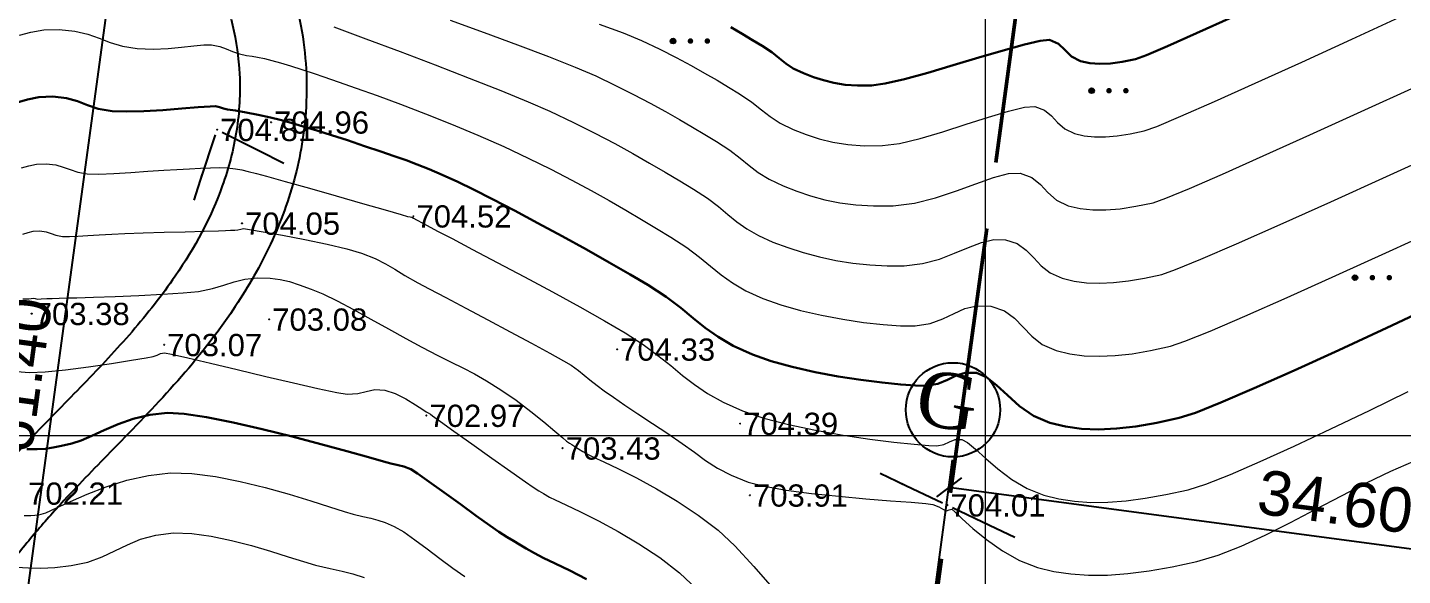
# Model space of a CAD drawing. Header units: feet. Extents: x 3381 to 683784, y 675186 to 4376258.
# Drawn here: x 682090.3 to 682152.1, y 4375758 to 4375782.7 of the extents above; entities that cross this region are included whole.
import ezdxf

# ---------------------------------------------------------------- set-up
doc = ezdxf.new("R2010")
doc.units = ezdxf.units.FT
doc.header["$MEASUREMENT"] = 0
doc.header["$PDMODE"] = 34
doc.header["$PDSIZE"] = 0.01
doc.linetypes.add('ACAD_ISO02W100', pattern=[15, 12, -3])
doc.linetypes.add('DUZ', pattern=[0])
doc.layers.get('0').update_dxf_attribs({"linetype": 'CONTINUOUS'})
doc.layers.get('Defpoints').update_dxf_attribs({"linetype": 'CONTINUOUS'})
for name, color, linetype in [('0_Point_Height', 2, 'CONTINUOUS'), ('0_Point_Point', 7, 'CONTINUOUS'), ('col bitkisi', 7, 'CONTINUOUS'), ('Layer8', 7, 'CONTINUOUS'), ('Lep-Stolb', 7, 'CONTINUOUS')]:
    doc.layers.add(name, color=color, linetype=linetype)
for name, color, linetype, lineweight in [('ANA HORIZONTAL', 24, 'CONTINUOUS', 30), ('HORIZANTAL', 24, 'CONTINUOUS', 13), ('km setka', 170, 'CONTINUOUS', 15)]:
    doc.layers.add(name, color=color, linetype=linetype, lineweight=lineweight)
doc.styles.get("Standard").update_dxf_attribs({"font": 'arial.ttf', "height": 2})
doc.styles.add('style5', font='ariall.ttf', dxfattribs={"height": 400})
doc.dimstyles.new('ISO-25', dxfattribs={"dimtxt": 2, "dimasz": 1, "dimexe": 1.25, "dimexo": 0.625, "dimtad": 1, "dimtxsty": 'Standard', "dimblk": 'OBLIQUE', "dimcen": 2.5, "dimadec": 0, "dimazin": 0, "dimtfac": 1, "dimtmove": 0, "dimatfit": 3, "dimldrblk": 'OBLIQUE', "dimfxl": 1, "dimarcsym": 0})

# ---------------------------------------------------------------- blocks, each defined once
blk = doc.blocks.new('_Oblique')
at = {"color": 0, "linetype": 'ByBlock', "lineweight": -2}
blk.add_line((-0.5, -0.5), (0.5, 0.5), dxfattribs=at)
blk = doc.blocks.new('*D73')
at = {"color": 0, "lineweight": -2, "transparency": 16777216}
for p, q in [((682127.28, 4375728.596), (682131.89, 4375763.227)), ((682131.725, 4375761.988), (682166.043, 4375757.419)), ((682161.597, 4375724.028), (682166.208, 4375758.658))]:
    blk.add_line(p, q, dxfattribs=at)
at = {"layer": 'Defpoints', "color": 0, "lineweight": 18, "transparency": 16777216}
for p in [(682166.043, 4375757.419), (682127.198, 4375727.976), (682161.515, 4375723.408)]:
    blk.add_point(p, dxfattribs=at)
at = {"color": 0, "lineweight": -2, "transparency": 16777216}
for p, rotation in [((682131.725, 4375761.988), 172.417149274753), ((682166.043, 4375757.419), 352.4171492747529)]:
    blk.add_blockref('_Oblique', p, dxfattribs=dict(at, rotation=rotation))
at = {"color": 0, "lineweight": 20, "transparency": 16777216, "insert": (682149.101, 4375761.336), "char_height": 2, "attachment_point": 5, "rotation": 352.41715}
blk.add_mtext('{\\fArial|b0|i0|c238|p34;34.60}', dxfattribs=at)
blk = doc.blocks.new('*D75')
at = {"color": 0, "lineweight": -2, "transparency": 16777216}
blk.add_arc((682135.899, 4375791.734), 7.308, 157.61681, 262.22344, dxfattribs=at)
at = {"layer": 'Defpoints', "color": 0, "lineweight": 18, "transparency": 16777216}
for p in [(682137.485, 4375803.353), (682118.944, 4375798.716, 709.272), (682128.763, 4375790.154), (682150.38, 4375785.77, 709.019), (682124.942, 4375711.507)]:
    blk.add_point(p, dxfattribs=at)
at = {"color": 0, "lineweight": -2, "transparency": 16777216}
for p, rotation in [((682129.141, 4375794.517), 67.61681356779707), ((682134.91, 4375784.493), 352.2234362133664)]:
    blk.add_blockref('_Oblique', p, dxfattribs=dict(at, rotation=rotation))
at = {"color": 0, "lineweight": 20, "transparency": 16777216, "insert": (682130.991, 4375788.909), "char_height": 2, "attachment_point": 5, "rotation": 299.92012}
blk.add_mtext('105°', dxfattribs=at)
blk = doc.blocks.new('*D76')
at = {"color": 0, "lineweight": -2, "transparency": 16777216}
blk.add_arc((682135.899, 4375791.734), 7.32, 262.22344, 337.61681, dxfattribs=at)
at = {"layer": 'Defpoints', "color": 0, "lineweight": 18, "transparency": 16777216}
for p in [(682137.485, 4375803.353), (682118.944, 4375798.716, 709.272), (682140.843, 4375786.335), (682150.38, 4375785.77, 709.019), (682124.942, 4375711.507)]:
    blk.add_point(p, dxfattribs=at)
at = {"color": 0, "lineweight": -2, "transparency": 16777216}
for p, rotation in [((682142.667, 4375788.946), 67.61681356779708), ((682134.908, 4375784.481), 172.2234362133664)]:
    blk.add_blockref('_Oblique', p, dxfattribs=dict(at, rotation=rotation))
at = {"color": 0, "lineweight": 20, "transparency": 16777216, "insert": (682138.731, 4375786.812), "char_height": 2, "attachment_point": 5, "rotation": 29.92012}
blk.add_mtext('75°', dxfattribs=at)
blk = doc.blocks.new('*D148')
at = {"color": 0, "lineweight": -2, "transparency": 16777216}
for p, q in [((682087.453, 4375736.387), (682095.745, 4375797.237)), ((682135.261, 4375791.852), (682094.506, 4375797.406)), ((682126.97, 4375731.002), (682086.215, 4375736.556))]:
    blk.add_line(p, q, dxfattribs=at)
at = {"layer": 'Defpoints', "color": 0, "lineweight": 30, "transparency": 16777216}
for p in [(682095.745, 4375797.237), (682135.881, 4375791.768), (682127.589, 4375730.918)]:
    blk.add_point(p, dxfattribs=at)
at = {"color": 0, "lineweight": -2, "transparency": 16777216}
for p, rotation in [((682095.745, 4375797.237), 82.24063511177357), ((682087.453, 4375736.387), 262.2406351117736)]:
    blk.add_blockref('_Oblique', p, dxfattribs=dict(at, rotation=rotation))
at = {"color": 0, "lineweight": 25, "transparency": 16777216, "insert": (682089.968, 4375767.034), "char_height": 2, "attachment_point": 5, "rotation": 82.24064}
blk.add_mtext('{\\fArial|b0|i0|c238|p34;61.40}', dxfattribs=at)
blk = doc.blocks.new('*D150')
at = {"color": 0, "lineweight": -2, "transparency": 16777216}
blk.add_arc((682127.593, 4375730.917), 3.963, 352.22328, 82.22344, dxfattribs=at)
at = {"layer": 'Defpoints', "color": 0, "lineweight": 30, "transparency": 16777216}
for p in [(682137.485, 4375803.353), (682105.918, 4375733.877), (682131.262, 4375732.416), (682141.112, 4375729.071), (682124.942, 4375711.507)]:
    blk.add_point(p, dxfattribs=at)
at = {"color": 0, "lineweight": -2, "transparency": 16777216}
for p, rotation in [((682128.129, 4375734.844), 172.2234362134043), ((682131.52, 4375730.381), 262.2232824031746)]:
    blk.add_blockref('_Oblique', p, dxfattribs=dict(at, rotation=rotation))
at = {"color": 0, "lineweight": 25, "transparency": 16777216, "insert": (682132.06, 4375734.311), "char_height": 2, "attachment_point": 5, "rotation": 307.22336}
blk.add_mtext('90°', dxfattribs=at)

msp = doc.modelspace()

# ---------------------------------------------------------------- hatches: boundary and pattern name
at = {"layer": 'col bitkisi', "ltscale": 1.5}
h = msp.add_hatch(color=256, dxfattribs=at)
edge = h.paths.add_edge_path()
edge.add_arc((682119.322, 4375782.064), 0.125, 0, 360)
h = msp.add_hatch(color=256, dxfattribs=at)
edge = h.paths.add_edge_path()
edge.add_arc((682120.104, 4375782.064), 0.125, 0, 360)
h = msp.add_hatch(color=256, dxfattribs=at)
edge = h.paths.add_edge_path()
edge.add_arc((682120.863, 4375782.064), 0.125, 0, 360)
h = msp.add_hatch(color=256, dxfattribs=at)
edge = h.paths.add_edge_path()
edge.add_arc((682138.14, 4375779.829), 0.125, 0, 360)
h = msp.add_hatch(color=256, dxfattribs=at)
edge = h.paths.add_edge_path()
edge.add_arc((682138.922, 4375779.829), 0.125, 0, 360)
h = msp.add_hatch(color=256, dxfattribs=at)
edge = h.paths.add_edge_path()
edge.add_arc((682139.681, 4375779.829), 0.125, 0, 360)
h = msp.add_hatch(color=256, dxfattribs=at)
edge = h.paths.add_edge_path()
edge.add_arc((682149.983, 4375771.418), 0.125, 0, 360)
h = msp.add_hatch(color=256, dxfattribs=at)
edge = h.paths.add_edge_path()
edge.add_arc((682150.765, 4375771.418), 0.125, 0, 360)
h = msp.add_hatch(color=256, dxfattribs=at)
edge = h.paths.add_edge_path()
edge.add_arc((682151.524, 4375771.418), 0.125, 0, 360)

# ---------------------------------------------------------------- linework, layer by layer
at = {"color": 222, "linetype": 'ACAD_ISO02W100', "lineweight": 50}
msp.add_line((682137.485, 4375803.353), (682124.942, 4375711.507), dxfattribs=at)
at = {"color": 7, "linetype": 'DUZ', "lineweight": 25}
msp.add_circle((682131.907, 4375765.474), 2.121, dxfattribs=at)
at = {"linetype": 'Continuous'}
for points, knots in [([(682133.915, 4375868.228), (682135.736, 4375864.758), (682142.042, 4375852.74), (682151.939, 4375834.758), (682165.934, 4375815.494), (682176.705, 4375795.296), (682187.668, 4375777.411), (682196.796, 4375760.007), (682210.211, 4375741.486), (682226.81, 4375727.197), (682238.346, 4375712.36), (682246.276, 4375701.878), (682257.594, 4375689.959), (682265.843, 4375679.267), (682270.287, 4375673.507)], [0, 0, 0, 0, 11.75951, 40.72321, 61.46233, 83.054979, 109.290717, 124.392744, 141.962718, 177.533008, 189.558821, 198.276488, 216.955448, 238.768866, 238.768866, 238.768866, 238.768866]), ([(682138.673, 4375847.698), (682134.733, 4375843.935), (682134.204, 4375843.884), (682132.615, 4375843.725), (682131.552, 4375843.608), (682128.6, 4375843.201), (682126.723, 4375842.847), (682123.945, 4375841.969), (682122.994, 4375841.598), (682121.503, 4375840.861), (682120.943, 4375840.544), (682119.783, 4375839.789), (682119.195, 4375839.342), (682118.08, 4375838.393), (682117.55, 4375837.889), (682116.308, 4375836.618), (682115.618, 4375835.831), (682114.507, 4375834.513), (682114.073, 4375833.983), (682113.217, 4375832.937), (682112.792, 4375832.416), (682111.526, 4375830.861), (682110.693, 4375829.833), (682108.213, 4375826.765), (682106.586, 4375824.742), (682103.677, 4375821.147), (682102.401, 4375819.576), (682100.365, 4375817.098), (682099.624, 4375816.2), (682098.191, 4375814.479), (682097.502, 4375813.656), (682096.274, 4375812.202), (682095.74, 4375811.573), (682094.371, 4375809.972), (682093.497, 4375808.967), (682092.065, 4375807.025), (682091.479, 4375806.115), (682090.713, 4375804.462), (682090.464, 4375803.758), (682090.231, 4375802.636), (682090.176, 4375802.243), (682090.128, 4375801.449), (682090.133, 4375801.053), (682090.253, 4375799.453), (682090.568, 4375798.28), (682091.281, 4375796.436), (682091.617, 4375795.729), (682092.343, 4375794.393), (682092.734, 4375793.761), (682094.022, 4375791.839), (682094.969, 4375790.645), (682096.433, 4375788.711), (682096.984, 4375787.96), (682097.985, 4375786.429), (682098.433, 4375785.652), (682099.103, 4375784.182), (682099.344, 4375783.495), (682099.69, 4375782.059), (682099.794, 4375781.318), (682099.872, 4375779.721), (682099.826, 4375778.867), (682099.562, 4375777.187), (682099.345, 4375776.356), (682098.55, 4375774.122), (682097.818, 4375772.769), (682096.345, 4375770.622), (682095.691, 4375769.794), (682094.301, 4375768.186), (682093.562, 4375767.403), (682092.06, 4375765.851), (682091.298, 4375765.082), (682089.976, 4375763.697), (682089.412, 4375763.09), (682088.317, 4375761.837), (682087.788, 4375761.198), (682086.249, 4375759.251), (682085.284, 4375757.914), (682083.584, 4375755.45), (682082.836, 4375754.329), (682081.367, 4375752.06), (682080.648, 4375750.914), (682078.548, 4375747.439), (682077.221, 4375745.076), (682074.825, 4375740.387), (682073.746, 4375738.066), (682072.082, 4375734.042), (682071.446, 4375732.358), (682070.288, 4375728.952), (682069.765, 4375727.235), (682068.752, 4375723.607), (682068.27, 4375721.694), (682067.486, 4375718.402), (682067.171, 4375717.024), (682066.558, 4375714.26), (682066.263, 4375712.872), (682065.838, 4375710.699), (682065.692, 4375709.924), (682065.454, 4375708.524), (682065.358, 4375707.905), (682065.118, 4375705.941), (682065.043, 4375704.597), (682065.045, 4375701.581), (682065.167, 4375699.909), (682065.607, 4375696.617), (682065.923, 4375694.998), (682066.563, 4375692.282), (682066.856, 4375691.174), (682067.421, 4375689.176), (682067.687, 4375688.283), (682068.18, 4375686.669), (682068.406, 4375685.939), (682068.902, 4375684.465), (682069.171, 4375683.725), (682069.627, 4375682.634), (682069.784, 4375682.281), (682070.286, 4375681.227), (682070.647, 4375680.566), (682071.328, 4375679.296), (682071.648, 4375678.687), (682072.047, 4375677.785), (682072.168, 4375677.481), (682072.355, 4375676.927), (682072.425, 4375676.68), (682072.548, 4375676.156), (682072.6, 4375675.883), (682072.734, 4375675.047), (682072.797, 4375674.456), (682070.612, 4375670.042)], [0, 0, 0, 0, 1.504182, 1.504182, 4.512547, 4.512547, 9.897023, 9.897023, 12.795834, 12.795834, 14.604059, 14.604059, 16.662244, 16.662244, 18.72043, 18.72043, 21.69221, 21.69221, 23.690537, 23.690537, 25.688865, 25.688865, 29.68552, 29.68552, 37.678831, 37.678831, 43.858623, 43.858623, 47.338723, 47.338723, 50.479181, 50.479181, 52.843093, 52.843093, 56.452422, 56.452422, 59.343353, 59.343353, 61.301717, 61.301717, 62.310714, 62.310714, 63.319712, 63.319712, 66.426739, 66.426739, 68.50177, 68.50177, 70.576802, 70.576802, 75.092259, 75.092259, 77.984383, 77.984383, 80.876507, 80.876507, 83.368148, 83.368148, 85.859789, 85.859789, 88.693846, 88.693846, 91.527902, 91.527902, 96.504404, 96.504404, 99.813748, 99.813748, 103.123092, 103.123092, 106.359907, 106.359907, 108.778682, 108.778682, 111.197456, 111.197456, 116.035005, 116.035005, 120.025858, 120.025858, 124.016711, 124.016711, 131.998417, 131.998417, 139.538843, 139.538843, 144.840516, 144.840516, 150.142189, 150.142189, 155.992549, 155.992549, 160.212599, 160.212599, 164.43265, 164.43265, 166.77754, 166.77754, 168.584028, 168.584028, 172.423705, 172.423705, 177.221179, 177.221179, 182.018653, 182.018653, 185.384546, 185.384546, 188.140377, 188.140377, 190.397291, 190.397291, 192.654204, 192.654204, 193.73589, 193.73589, 195.899262, 195.899262, 198.062634, 198.062634, 199.190084, 199.190084, 200.13488, 200.13488, 201.079676, 201.079676, 202.923933, 202.923933, 202.923933, 202.923933]), ([(682142.575, 4375841.228), (682135.014, 4375840.948), (682134.484, 4375840.897), (682132.906, 4375840.739), (682131.869, 4375840.624), (682129.069, 4375840.236), (682127.361, 4375839.905), (682124.943, 4375839.137), (682124.135, 4375838.818), (682122.886, 4375838.196), (682122.417, 4375837.928), (682121.269, 4375837.17), (682120.598, 4375836.624), (682119.288, 4375835.4), (682118.65, 4375834.724), (682117.387, 4375833.289), (682116.761, 4375832.529), (682114.614, 4375829.908), (682113.135, 4375828.082), (682110.207, 4375824.457), (682108.758, 4375822.657), (682104.371, 4375817.234), (682101.394, 4375813.592), (682097.675, 4375809.219), (682097.191, 4375808.657), (682096.249, 4375807.547), (682095.793, 4375806.997), (682094.805, 4375805.708), (682094.308, 4375804.973), (682093.622, 4375803.654), (682093.395, 4375803.068), (682093.206, 4375802.228), (682093.167, 4375801.968), (682093.131, 4375801.439), (682093.133, 4375801.163), (682093.217, 4375800.053), (682093.448, 4375799.151), (682093.999, 4375797.725), (682094.244, 4375797.196), (682094.781, 4375796.176), (682095.075, 4375795.681), (682096.159, 4375794.001), (682097.051, 4375792.855), (682098.57, 4375790.864), (682099.183, 4375790.048), (682100.352, 4375788.312), (682100.908, 4375787.394), (682101.654, 4375785.84), (682101.901, 4375785.245), (682102.311, 4375784.01), (682102.472, 4375783.379), (682102.829, 4375781.465), (682102.898, 4375780.16), (682102.728, 4375777.758), (682102.527, 4375776.664), (682101.925, 4375774.553), (682101.524, 4375773.534), (682100.57, 4375771.595), (682100.018, 4375770.674), (682098.638, 4375768.659), (682097.774, 4375767.594), (682095.99, 4375765.588), (682095.069, 4375764.643), (682093.403, 4375762.936), (682092.653, 4375762.17), (682091.476, 4375760.895), (682091.031, 4375760.391), (682090.159, 4375759.356), (682089.733, 4375758.827), (682088.479, 4375757.211), (682087.674, 4375756.094), (682086.148, 4375753.885), (682085.421, 4375752.798), (682084, 4375750.609), (682083.305, 4375749.504), (682081.275, 4375746.161), (682079.995, 4375743.893), (682077.618, 4375739.277), (682076.522, 4375736.93), (682074.868, 4375732.927), (682074.251, 4375731.293), (682073.129, 4375727.985), (682072.62, 4375726.308), (682071.622, 4375722.726), (682071.143, 4375720.816), (682070.372, 4375717.563), (682070.065, 4375716.223), (682069.474, 4375713.55), (682069.191, 4375712.215), (682068.776, 4375710.089), (682068.626, 4375709.294), (682068.393, 4375707.906), (682068.304, 4375707.309), (682068.167, 4375706.115), (682068.117, 4375705.515), (682068.023, 4375703.706), (682068.032, 4375702.491), (682068.221, 4375699.358), (682068.501, 4375697.449), (682069.291, 4375693.642), (682069.798, 4375691.743), (682070.544, 4375689.202), (682070.738, 4375688.561), (682071.131, 4375687.283), (682071.329, 4375686.654), (682071.724, 4375685.492), (682071.919, 4375684.955), (682072.27, 4375684.082), (682072.418, 4375683.737), (682072.7, 4375683.13), (682072.832, 4375682.864), (682073.111, 4375682.32), (682073.258, 4375682.045), (682073.709, 4375681.204), (682074.025, 4375680.625), (682074.55, 4375679.553), (682074.767, 4375679.073), (682075.086, 4375678.23), (682075.204, 4375677.877), (682075.401, 4375677.158), (682075.479, 4375676.801), (682075.673, 4375675.742), (682075.75, 4375675.054), (682075.828, 4375674.312), (682075.837, 4375674.231), (682077.571, 4375669.919)], [0, 0, 0, 0, 1.519576, 1.519576, 4.558728, 4.558728, 9.930594, 9.930594, 12.837598, 12.837598, 14.698947, 14.698947, 17.596272, 17.596272, 20.493598, 20.493598, 23.430765, 23.430765, 30.540606, 30.540606, 37.650448, 37.650448, 51.870131, 51.870131, 53.943342, 53.943342, 56.016553, 56.016553, 58.839775, 58.839775, 61.186701, 61.186701, 62.257023, 62.257023, 63.327345, 63.327345, 66.426341, 66.426341, 68.26825, 68.26825, 70.110159, 70.110159, 74.62153, 74.62153, 77.595, 77.595, 80.568471, 80.568471, 82.304355, 82.304355, 84.04024, 84.04024, 87.512009, 87.512009, 90.504027, 90.504027, 93.496045, 93.496045, 96.488063, 96.488063, 100.372173, 100.372173, 104.256283, 104.256283, 107.517701, 107.517701, 109.618427, 109.618427, 111.719153, 111.719153, 115.920605, 115.920605, 119.858792, 119.858792, 123.796978, 123.796978, 131.673352, 131.673352, 139.553481, 139.553481, 144.894421, 144.894421, 150.235361, 150.235361, 156.190392, 156.190392, 160.321983, 160.321983, 164.453574, 164.453574, 166.899961, 166.899961, 168.797126, 168.797126, 170.694291, 170.694291, 174.488621, 174.488621, 180.488906, 180.488906, 186.48919, 186.48919, 188.508696, 188.508696, 190.528201, 190.528201, 192.322947, 192.322947, 193.52533, 193.52533, 194.478712, 194.478712, 195.432094, 195.432094, 197.338858, 197.338858, 198.784376, 198.784376, 199.759029, 199.759029, 200.733681, 200.733681, 202.682985, 202.682985, 202.923933, 202.923933, 202.923933, 202.923933])]:
    msp.add_open_spline(points, degree=3, knots=knots, dxfattribs=at)
at = {"layer": '0_Point_Point'}
for p in [(682101.246, 4375778.412, 704.96), (682098.821, 4375778.079, 704.808), (682107.65, 4375774.188, 704.516), (682099.944, 4375773.865, 704.053), (682090.485, 4375769.801, 703.384), (682101.163, 4375769.548, 703.081), (682096.44, 4375768.401, 703.067), (682116.806, 4375768.197, 704.327), (682108.231, 4375765.218, 702.971), (682122.338, 4375764.857, 704.388), (682114.358, 4375763.747, 703.435), (682122.779, 4375761.632, 703.913), (682131.656, 4375761.188, 704.007)]:
    msp.add_point(p, dxfattribs=at)
at = {"layer": 'ANA HORIZONTAL', "color": 32, "lineweight": 30}
for points, elevation in [([(682121.913, 4375782.683), (682122.428, 4375782.388), (682122.898, 4375782.109), (682123.333, 4375781.847), (682123.765, 4375781.557), (682124.092, 4375781.296), (682124.39, 4375781.056), (682124.73, 4375780.831), (682125.186, 4375780.612), (682125.631, 4375780.443), (682126.079, 4375780.298), (682126.549, 4375780.182), (682127.056, 4375780.101), (682127.618, 4375780.059), (682128.251, 4375780.061), (682128.859, 4375780.148), (682129.726, 4375780.353), (682130.773, 4375780.641), (682131.917, 4375780.975), (682133.077, 4375781.321), (682134.171, 4375781.643), (682135.117, 4375781.906), (682135.835, 4375782.074), (682136.243, 4375782.112), (682136.65, 4375781.94), (682136.939, 4375781.664), (682137.231, 4375781.373), (682137.645, 4375781.158), (682138.065, 4375781.068), (682138.509, 4375781.034), (682138.99, 4375781.054), (682139.521, 4375781.127), (682140.114, 4375781.25), (682140.608, 4375781.431), (682141.552, 4375781.831), (682142.862, 4375782.412), (682144.457, 4375783.133)], 707.5), ([(682089.831, 4375779.297), (682090.3, 4375779.435), (682090.806, 4375779.537), (682091.433, 4375779.565), (682092.054, 4375779.493), (682092.544, 4375779.352), (682092.989, 4375779.181), (682093.481, 4375779.021), (682094.106, 4375778.913), (682094.734, 4375778.89), (682095.525, 4375778.911), (682096.389, 4375778.96), (682097.234, 4375779.022), (682097.97, 4375779.082), (682098.506, 4375779.126), (682098.75, 4375779.138), (682098.927, 4375779.088), (682099.102, 4375779.024), (682099.294, 4375778.989), (682099.65, 4375778.932), (682100.121, 4375778.852), (682100.662, 4375778.75), (682101.224, 4375778.624), (682101.654, 4375778.515), (682102.145, 4375778.381), (682102.696, 4375778.224), (682103.304, 4375778.041), (682103.967, 4375777.834), (682104.685, 4375777.6), (682105.454, 4375777.34), (682106.176, 4375777.094), (682106.781, 4375776.887), (682107.315, 4375776.7), (682107.823, 4375776.511), (682108.351, 4375776.299), (682108.944, 4375776.045), (682109.649, 4375775.726), (682110.347, 4375775.39), (682111.208, 4375774.954), (682112.189, 4375774.442), (682113.247, 4375773.877), (682114.339, 4375773.283), (682115.423, 4375772.684), (682116.454, 4375772.103), (682117.391, 4375771.565), (682118.191, 4375771.092), (682119.008, 4375770.559), (682119.665, 4375770.065), (682120.227, 4375769.603), (682120.764, 4375769.168), (682121.343, 4375768.753), (682122.032, 4375768.351), (682122.898, 4375767.956), (682123.733, 4375767.664), (682124.684, 4375767.404), (682125.706, 4375767.175), (682126.751, 4375766.98), (682127.772, 4375766.82), (682128.723, 4375766.696), (682129.558, 4375766.609), (682130.228, 4375766.561), (682130.688, 4375766.553), (682131.225, 4375766.644), (682131.658, 4375766.822), (682132.049, 4375767.012), (682132.462, 4375767.142), (682132.96, 4375767.136), (682133.417, 4375766.945), (682133.872, 4375766.584), (682134.355, 4375766.126), (682134.895, 4375765.642), (682135.521, 4375765.205), (682136.263, 4375764.888), (682136.966, 4375764.723), (682137.693, 4375764.626), (682138.456, 4375764.595), (682139.266, 4375764.63), (682140.132, 4375764.727), (682141.068, 4375764.887), (682142.083, 4375765.107), (682142.809, 4375765.345), (682143.956, 4375765.804), (682145.457, 4375766.449), (682147.244, 4375767.246), (682149.25, 4375768.161), (682151.409, 4375769.16), (682153.652, 4375770.207)], 705), ([(682090.261, 4375763.699), (682090.731, 4375763.698), (682091.108, 4375763.725), (682091.452, 4375763.779), (682091.825, 4375763.859), (682092.289, 4375763.964), (682092.704, 4375764.098), (682093.19, 4375764.308), (682093.745, 4375764.561), (682094.366, 4375764.824), (682095.049, 4375765.063), (682095.793, 4375765.245), (682096.594, 4375765.337), (682097.334, 4375765.297), (682098.343, 4375765.143), (682099.541, 4375764.903), (682100.849, 4375764.603), (682102.19, 4375764.271), (682103.486, 4375763.933), (682104.656, 4375763.616), (682105.624, 4375763.348), (682106.31, 4375763.154), (682106.637, 4375763.063), (682106.965, 4375762.987), (682107.224, 4375762.922), (682107.53, 4375762.797), (682107.829, 4375762.608), (682108.356, 4375762.24), (682109.028, 4375761.757), (682109.761, 4375761.224), (682110.472, 4375760.708), (682111.078, 4375760.273), (682111.495, 4375759.984), (682111.858, 4375759.751), (682112.15, 4375759.573), (682112.42, 4375759.415), (682112.716, 4375759.243), (682113.088, 4375759.026), (682113.48, 4375758.82), (682114.024, 4375758.56), (682114.687, 4375758.24), (682115.437, 4375757.853)], 702.5)]:
    msp.add_lwpolyline(points, dxfattribs=dict(at, elevation=elevation))
at = {"layer": 'col bitkisi', "lineweight": 13, "ltscale": 1.5}
for centre in [(682119.322, 4375782.064), (682138.14, 4375779.829), (682149.983, 4375771.418)]:
    msp.add_circle(centre, 0.125, dxfattribs=at)
at = {"layer": 'HORIZANTAL', "color": 32, "linetype": 'Continuous', "lineweight": 13}
for points, elevation in [([(682109.298, 4375783.01), (682110.824, 4375782.45), (682112.329, 4375781.892), (682113.726, 4375781.362), (682114.926, 4375780.886), (682115.843, 4375780.493), (682116.734, 4375780.07), (682117.549, 4375779.664), (682118.294, 4375779.273), (682118.98, 4375778.898), (682119.612, 4375778.537), (682120.2, 4375778.192), (682120.752, 4375777.861), (682121.276, 4375777.545), (682121.872, 4375777.152), (682122.338, 4375776.791), (682122.742, 4375776.458), (682123.153, 4375776.144), (682123.64, 4375775.843), (682124.271, 4375775.55), (682124.888, 4375775.312), (682125.506, 4375775.103), (682126.143, 4375774.928), (682126.816, 4375774.791), (682127.543, 4375774.697), (682128.34, 4375774.651), (682129.226, 4375774.658), (682130.174, 4375774.774), (682131.129, 4375775.015), (682132.059, 4375775.325), (682132.934, 4375775.647), (682133.725, 4375775.925), (682134.4, 4375776.102), (682134.93, 4375776.121), (682135.453, 4375775.928), (682135.836, 4375775.613), (682136.173, 4375775.247), (682136.56, 4375774.903), (682137.092, 4375774.65), (682137.63, 4375774.528), (682138.192, 4375774.467), (682138.788, 4375774.464), (682139.431, 4375774.518), (682140.132, 4375774.629), (682140.902, 4375774.793), (682141.474, 4375774.995), (682142.539, 4375775.436), (682144.022, 4375776.08), (682145.852, 4375776.894), (682147.957, 4375777.843), (682150.264, 4375778.893), (682152.701, 4375780.009)], 706.5), ([(682115.999, 4375782.83), (682117.08, 4375782.427), (682117.907, 4375782.081), (682118.727, 4375781.692), (682119.466, 4375781.319), (682120.135, 4375780.963), (682120.743, 4375780.622), (682121.301, 4375780.298), (682121.819, 4375779.989), (682122.305, 4375779.696), (682122.869, 4375779.317), (682123.298, 4375778.976), (682123.687, 4375778.662), (682124.132, 4375778.367), (682124.728, 4375778.081), (682125.31, 4375777.859), (682125.897, 4375777.669), (682126.511, 4375777.519), (682127.175, 4375777.413), (682127.91, 4375777.357), (682128.739, 4375777.359), (682129.505, 4375777.459), (682130.433, 4375777.682), (682131.455, 4375777.983), (682132.503, 4375778.318), (682133.508, 4375778.644), (682134.402, 4375778.914), (682135.118, 4375779.087), (682135.586, 4375779.116), (682136.018, 4375778.957), (682136.333, 4375778.697), (682136.611, 4375778.396), (682136.93, 4375778.112), (682137.368, 4375777.904), (682137.812, 4375777.803), (682138.275, 4375777.753), (682138.766, 4375777.751), (682139.296, 4375777.795), (682139.873, 4375777.886), (682140.508, 4375778.021), (682141.078, 4375778.227), (682142.158, 4375778.681), (682143.661, 4375779.342), (682145.502, 4375780.169), (682147.591, 4375781.119), (682149.844, 4375782.151), (682152.173, 4375783.223)], 707), ([(682089.936, 4375782.328), (682090.452, 4375782.468), (682091.028, 4375782.564), (682091.727, 4375782.586), (682092.427, 4375782.515), (682093.004, 4375782.373), (682093.515, 4375782.193), (682094.016, 4375782.005), (682094.568, 4375781.84), (682095.226, 4375781.732), (682095.941, 4375781.701), (682096.614, 4375781.729), (682097.228, 4375781.789), (682097.769, 4375781.855), (682098.22, 4375781.898), (682098.566, 4375781.894), (682098.938, 4375781.815), (682099.232, 4375781.708), (682099.509, 4375781.591), (682099.833, 4375781.486), (682100.145, 4375781.417), (682100.393, 4375781.378), (682100.64, 4375781.341), (682100.953, 4375781.274), (682101.28, 4375781.19), (682101.669, 4375781.081), (682102.118, 4375780.946), (682102.625, 4375780.785), (682103.186, 4375780.597), (682103.623, 4375780.448), (682104.261, 4375780.229), (682105.069, 4375779.948), (682106.014, 4375779.611), (682107.066, 4375779.225), (682108.193, 4375778.795), (682109.365, 4375778.329), (682110.548, 4375777.834), (682111.713, 4375777.315), (682112.813, 4375776.795), (682113.829, 4375776.293), (682114.767, 4375775.808), (682115.635, 4375775.34), (682116.443, 4375774.888), (682117.197, 4375774.452), (682117.906, 4375774.033), (682118.577, 4375773.63), (682119.219, 4375773.243), (682119.938, 4375772.775), (682120.514, 4375772.34), (682121.009, 4375771.935), (682121.481, 4375771.552), (682121.989, 4375771.187), (682122.594, 4375770.834), (682123.356, 4375770.487), (682124.163, 4375770.2), (682125.056, 4375769.946), (682125.999, 4375769.728), (682126.956, 4375769.547), (682127.892, 4375769.407), (682128.768, 4375769.31), (682129.55, 4375769.259), (682130.201, 4375769.255), (682130.887, 4375769.356), (682131.453, 4375769.562), (682131.955, 4375769.806), (682132.446, 4375770.026), (682132.982, 4375770.156), (682133.617, 4375770.131), (682134.222, 4375769.927), (682134.681, 4375769.598), (682135.068, 4375769.199), (682135.457, 4375768.787), (682135.923, 4375768.416), (682136.54, 4375768.142), (682137.161, 4375767.996), (682137.805, 4375767.91), (682138.48, 4375767.883), (682139.196, 4375767.913), (682139.963, 4375768), (682140.791, 4375768.141), (682141.689, 4375768.335), (682142.34, 4375768.557), (682143.476, 4375769.018), (682145.032, 4375769.686), (682146.938, 4375770.528), (682149.129, 4375771.513), (682151.536, 4375772.607), (682154.094, 4375773.778)], 705.5), ([(682104.069, 4375782.699), (682105.503, 4375782.166), (682107.047, 4375781.587), (682108.624, 4375780.988), (682110.161, 4375780.394), (682111.582, 4375779.832), (682112.813, 4375779.326), (682113.778, 4375778.904), (682114.84, 4375778.401), (682115.809, 4375777.917), (682116.697, 4375777.452), (682117.513, 4375777.005), (682118.266, 4375776.575), (682118.967, 4375776.164), (682119.624, 4375775.771), (682120.248, 4375775.394), (682120.867, 4375774.99), (682121.364, 4375774.616), (682121.79, 4375774.266), (682122.197, 4375773.937), (682122.635, 4375773.622), (682123.157, 4375773.318), (682123.813, 4375773.018), (682124.479, 4375772.77), (682125.177, 4375772.548), (682125.901, 4375772.357), (682126.646, 4375772.198), (682127.405, 4375772.076), (682128.173, 4375771.993), (682128.945, 4375771.952), (682129.713, 4375771.956), (682130.544, 4375772.056), (682131.295, 4375772.258), (682131.979, 4375772.516), (682132.606, 4375772.779), (682133.19, 4375773.001), (682133.742, 4375773.133), (682134.273, 4375773.126), (682134.801, 4375772.949), (682135.2, 4375772.662), (682135.537, 4375772.315), (682135.875, 4375771.956), (682136.28, 4375771.634), (682136.816, 4375771.396), (682137.357, 4375771.269), (682137.917, 4375771.194), (682138.504, 4375771.17), (682139.127, 4375771.197), (682139.794, 4375771.272), (682140.514, 4375771.395), (682141.295, 4375771.564), (682141.916, 4375771.781), (682143.058, 4375772.25), (682144.65, 4375772.938), (682146.619, 4375773.809), (682148.894, 4375774.831), (682151.403, 4375775.968), (682154.073, 4375777.186)], 706), ([(682090.033, 4375776.359), (682090.357, 4375776.454), (682090.706, 4375776.525), (682091.14, 4375776.544), (682091.569, 4375776.495), (682091.907, 4375776.397), (682092.214, 4375776.279), (682092.554, 4375776.169), (682092.986, 4375776.094), (682093.503, 4375776.078), (682094.177, 4375776.1), (682094.937, 4375776.146), (682095.711, 4375776.203), (682096.429, 4375776.255), (682097.018, 4375776.289), (682097.582, 4375776.316), (682098.079, 4375776.345), (682098.519, 4375776.367), (682098.916, 4375776.375), (682099.279, 4375776.36), (682099.65, 4375776.32), (682099.937, 4375776.267), (682100.222, 4375776.197), (682100.586, 4375776.106), (682101.041, 4375775.984), (682101.883, 4375775.749), (682102.976, 4375775.439), (682104.181, 4375775.095), (682105.362, 4375774.757), (682106.381, 4375774.464), (682107.101, 4375774.258), (682107.384, 4375774.177), (682107.496, 4375774.153), (682107.578, 4375774.136), (682107.656, 4375774.095), (682107.784, 4375774.027), (682108.076, 4375773.869), (682108.425, 4375773.681), (682108.735, 4375773.518), (682109.388, 4375773.176), (682110.306, 4375772.693), (682111.416, 4375772.107), (682112.639, 4375771.455), (682113.902, 4375770.775), (682115.127, 4375770.104), (682116.239, 4375769.48), (682117.162, 4375768.941), (682117.976, 4375768.416), (682118.644, 4375767.924), (682119.217, 4375767.462), (682119.746, 4375767.025), (682120.282, 4375766.607), (682120.876, 4375766.204), (682121.578, 4375765.812), (682122.441, 4375765.424), (682123.397, 4375765.098), (682124.516, 4375764.808), (682125.73, 4375764.555), (682126.969, 4375764.338), (682128.167, 4375764.161), (682129.255, 4375764.022), (682130.164, 4375763.924), (682130.827, 4375763.867), (682131.176, 4375763.852), (682131.499, 4375763.916), (682131.755, 4375764.034), (682132.002, 4375764.133), (682132.303, 4375764.141), (682132.559, 4375764.004), (682132.921, 4375763.7), (682133.379, 4375763.284), (682133.925, 4375762.814), (682134.548, 4375762.345), (682135.239, 4375761.933), (682135.987, 4375761.635), (682136.671, 4375761.469), (682137.376, 4375761.362), (682138.108, 4375761.312), (682138.876, 4375761.318), (682139.689, 4375761.379), (682140.555, 4375761.493), (682141.481, 4375761.66), (682142.476, 4375761.878), (682143.279, 4375762.129), (682144.379, 4375762.562), (682145.72, 4375763.143), (682147.246, 4375763.839), (682148.902, 4375764.617), (682150.632, 4375765.446), (682152.379, 4375766.291)], 704.5), ([(682090.092, 4375773.382), (682090.325, 4375773.448), (682090.556, 4375773.505), (682090.847, 4375773.523), (682091.133, 4375773.484), (682091.355, 4375773.41), (682091.577, 4375773.33), (682091.865, 4375773.274), (682092.178, 4375773.265), (682092.562, 4375773.282), (682093.013, 4375773.315), (682093.524, 4375773.352), (682094.091, 4375773.382), (682094.672, 4375773.403), (682095.492, 4375773.43), (682096.436, 4375773.459), (682097.393, 4375773.488), (682098.247, 4375773.514), (682098.885, 4375773.533), (682099.195, 4375773.543), (682099.431, 4375773.552), (682099.626, 4375773.561), (682099.756, 4375773.572), (682099.883, 4375773.605), (682100.011, 4375773.63), (682100.271, 4375773.591), (682100.895, 4375773.484), (682101.765, 4375773.327), (682102.761, 4375773.135), (682103.764, 4375772.926), (682104.656, 4375772.715), (682105.317, 4375772.52), (682105.926, 4375772.276), (682106.395, 4375772.041), (682106.812, 4375771.795), (682107.265, 4375771.518), (682107.844, 4375771.192), (682108.357, 4375770.92), (682109.102, 4375770.525), (682110.006, 4375770.045), (682110.998, 4375769.517), (682112.005, 4375768.979), (682112.955, 4375768.469), (682113.775, 4375768.024), (682114.394, 4375767.681), (682114.738, 4375767.479), (682115.078, 4375767.239), (682115.33, 4375767.033), (682115.578, 4375766.822), (682115.909, 4375766.566), (682116.229, 4375766.335), (682116.651, 4375766.038), (682117.16, 4375765.686), (682117.744, 4375765.289), (682118.392, 4375764.858), (682119.089, 4375764.405), (682119.735, 4375763.965), (682120.279, 4375763.563), (682120.783, 4375763.192), (682121.313, 4375762.849), (682121.93, 4375762.528), (682122.698, 4375762.223), (682123.429, 4375762.034), (682124.41, 4375761.866), (682125.554, 4375761.717), (682126.775, 4375761.587), (682127.985, 4375761.477), (682129.099, 4375761.386), (682130.03, 4375761.313), (682130.691, 4375761.258), (682130.995, 4375761.221), (682131.27, 4375761.108), (682131.489, 4375760.984), (682131.619, 4375760.925), (682131.737, 4375760.968), (682131.852, 4375761.007), (682131.989, 4375760.887), (682132.318, 4375760.577), (682132.805, 4375760.14), (682133.42, 4375759.64), (682134.131, 4375759.138), (682134.905, 4375758.697), (682135.711, 4375758.381), (682136.437, 4375758.207), (682137.2, 4375758.092), (682138.006, 4375758.038), (682138.861, 4375758.042), (682139.769, 4375758.106), (682140.736, 4375758.228), (682141.768, 4375758.41), (682142.87, 4375758.649), (682143.826, 4375758.934), (682144.859, 4375759.34), (682145.95, 4375759.839), (682147.079, 4375760.401), (682148.228, 4375760.998), (682149.377, 4375761.602), (682150.506, 4375762.184), (682151.598, 4375762.715), (682152.632, 4375763.167)], 704), ([(682090.092, 4375770.473), (682090.355, 4375770.467), (682090.455, 4375770.487), (682090.553, 4375770.502), (682090.649, 4375770.48), (682090.745, 4375770.455), (682090.904, 4375770.461), (682091.164, 4375770.476), (682091.401, 4375770.483), (682091.728, 4375770.492), (682092.125, 4375770.506), (682092.521, 4375770.519), (682093.263, 4375770.543), (682094.232, 4375770.577), (682095.308, 4375770.621), (682096.37, 4375770.673), (682097.301, 4375770.733), (682097.979, 4375770.801), (682098.611, 4375770.927), (682099.122, 4375771.084), (682099.583, 4375771.238), (682100.064, 4375771.358), (682100.638, 4375771.409), (682101.203, 4375771.396), (682101.658, 4375771.341), (682102.072, 4375771.243), (682102.516, 4375771.098), (682103.057, 4375770.903), (682103.572, 4375770.687), (682104.215, 4375770.371), (682104.948, 4375769.984), (682105.734, 4375769.555), (682106.535, 4375769.11), (682107.313, 4375768.679), (682108.032, 4375768.29), (682108.746, 4375767.92), (682109.343, 4375767.623), (682109.874, 4375767.361), (682110.39, 4375767.092), (682110.94, 4375766.779), (682111.576, 4375766.38), (682112.268, 4375765.902), (682112.927, 4375765.404), (682113.518, 4375764.929), (682114.008, 4375764.52), (682114.359, 4375764.22), (682114.536, 4375764.071), (682114.665, 4375763.979), (682114.769, 4375763.909), (682114.902, 4375763.823), (682115.072, 4375763.717), (682115.265, 4375763.601), (682115.503, 4375763.46), (682115.738, 4375763.345), (682116.21, 4375763.127), (682116.871, 4375762.813), (682117.674, 4375762.409), (682118.571, 4375761.924), (682119.514, 4375761.365), (682120.456, 4375760.739), (682121.348, 4375760.054), (682122.097, 4375759.352), (682122.956, 4375758.433), (682123.883, 4375757.361)], 703.5), ([(682089.819, 4375767.194), (682090.388, 4375767.151), (682091.087, 4375767.177), (682092.01, 4375767.27), (682093.042, 4375767.405), (682094.067, 4375767.558), (682094.97, 4375767.704), (682095.636, 4375767.819), (682095.95, 4375767.877), (682096.133, 4375767.94), (682096.276, 4375768.004), (682096.458, 4375768.039), (682096.775, 4375767.979), (682097.501, 4375767.814), (682098.523, 4375767.571), (682099.73, 4375767.282), (682101.013, 4375766.976), (682102.259, 4375766.683), (682103.358, 4375766.433), (682104.198, 4375766.255), (682104.669, 4375766.18), (682105.149, 4375766.209), (682105.531, 4375766.304), (682105.907, 4375766.383), (682106.368, 4375766.36), (682106.829, 4375766.209), (682107.311, 4375765.967), (682107.749, 4375765.703), (682108.074, 4375765.486), (682108.22, 4375765.387), (682108.318, 4375765.336), (682108.414, 4375765.282), (682108.509, 4375765.21), (682108.614, 4375765.126), (682108.863, 4375764.948), (682109.463, 4375764.52), (682110.278, 4375763.939), (682111.176, 4375763.301), (682112.023, 4375762.7), (682112.684, 4375762.233), (682113.026, 4375761.997), (682113.288, 4375761.831), (682113.5, 4375761.706), (682113.767, 4375761.551), (682114.02, 4375761.426), (682114.501, 4375761.203), (682115.164, 4375760.887), (682115.963, 4375760.486), (682116.853, 4375760.005), (682117.789, 4375759.45), (682118.725, 4375758.827), (682119.615, 4375758.143), (682120.385, 4375757.413)], 703), ([(682090.154, 4375760.72), (682090.443, 4375760.713), (682090.808, 4375760.746), (682091.117, 4375760.846), (682091.6, 4375761.059), (682092.231, 4375761.349), (682092.985, 4375761.678), (682093.837, 4375762.009), (682094.762, 4375762.303), (682095.735, 4375762.525), (682096.73, 4375762.635), (682097.685, 4375762.609), (682098.744, 4375762.472), (682099.859, 4375762.252), (682100.978, 4375761.978), (682102.055, 4375761.678), (682103.039, 4375761.379), (682103.881, 4375761.11), (682104.532, 4375760.9), (682104.944, 4375760.775), (682105.38, 4375760.671), (682105.731, 4375760.595), (682106.049, 4375760.517), (682106.383, 4375760.404), (682106.787, 4375760.226), (682107.211, 4375759.979), (682107.712, 4375759.632), (682108.262, 4375759.221), (682108.838, 4375758.782), (682109.414, 4375758.354), (682109.965, 4375757.972)], 702), ([(682089.808, 4375758.399), (682090.34, 4375758.359), (682090.894, 4375758.348), (682091.519, 4375758.38), (682092.262, 4375758.465), (682093.01, 4375758.627), (682093.648, 4375758.859), (682094.225, 4375759.128), (682094.787, 4375759.403), (682095.383, 4375759.651), (682096.06, 4375759.838), (682096.866, 4375759.933), (682097.683, 4375759.91), (682098.56, 4375759.791), (682099.465, 4375759.601), (682100.365, 4375759.367), (682101.227, 4375759.112), (682102.017, 4375758.864), (682102.703, 4375758.647), (682103.251, 4375758.487), (682103.911, 4375758.329), (682104.444, 4375758.214), (682104.925, 4375758.095), (682105.432, 4375757.925)], 701.5)]:
    msp.add_lwpolyline(points, dxfattribs=dict(at, elevation=elevation))
at = {"layer": 'km setka', "flags": 128}
for points in [[(682133.362, 4375840.33), (682133.362, 4375623.883)], [(682045.613, 4375764.316), (682194.686, 4375764.316)]]:
    msp.add_lwpolyline(points, dxfattribs=at)
at = {"layer": 'Lep-Stolb', "color": 1}
for p, q in [((682098.094, 4375775.85, 695.988), (682098.744, 4375777.842, 695.988)), ((682099.045, 4375777.967, 695.988), (682100.695, 4375777.14, 695.988)), ((682100.695, 4375777.14, 695.988), (682101.825, 4375776.574, 695.988)), ((682097.784, 4375774.899, 695.988), (682098.171, 4375776.088, 695.988)), ((682128.636, 4375762.627, 695.988), (682129.765, 4375762.09, 695.988)), ((682129.539, 4375762.197, 695.988), (682131.43, 4375761.296, 695.988)), ((682131.882, 4375761.081, 695.988), (682133.549, 4375760.286, 695.988)), ((682133.549, 4375760.286, 695.988), (682134.689, 4375759.743, 695.988))]:
    msp.add_line(p, q, dxfattribs=at)

# ---------------------------------------------------------------- texts
at = {"layer": '0_Point_Height', "color": 0}
for s, p in [('704.81', (682098.957, 4375777.565, 704.808)), ('704.96', (682101.382, 4375777.898, 704.96)), ('704.52', (682107.786, 4375773.674, 704.516)), ('704.05', (682100.08, 4375773.351, 704.053)), ('703.38', (682090.621, 4375769.287, 703.384)), ('703.08', (682101.299, 4375769.034, 703.081)), ('703.07', (682096.576, 4375767.887, 703.067)), ('704.33', (682116.942, 4375767.683, 704.327)), ('702.97', (682108.367, 4375764.704, 702.971)), ('704.39', (682122.474, 4375764.343, 704.388)), ('703.43', (682114.494, 4375763.233, 703.435)), ('702.21', (682090.324, 4375761.204, 702.213)), ('703.91', (682122.915, 4375761.118, 703.913)), ('704.01', (682131.792, 4375760.674, 704.007))]:
    msp.add_text(s, height=1, dxfattribs=at).set_placement(p)
at = {"layer": 'Layer8', "color": 0, "lineweight": 18, "insert": (682130.106, 4375764.83, 331.735), "char_height": 2.5, "width": 81.30669, "attachment_point": 7, "rotation": 351.05795, "style": 'style5'}
msp.add_mtext('{\\fTimes New Roman|b0|i0|c238|p18;G}', dxfattribs=at)

# ---------------------------------------------------------------- dimensions: what is measured, and where the dimension line sits
at = {"color": 222, "lineweight": 25}
dim = msp.add_angular_dim_2l(base=(682131.262, 4375732.416), line1=((682137.485, 4375803.353), (682124.942, 4375711.507)), line2=((682141.112, 4375729.071), (682105.918, 4375733.877)), dimstyle='ISO-25', dxfattribs=at)
dim.commit()
dim.dimension.update_dxf_attribs({"geometry": '*D150', "text_midpoint": (682132.06, 4375734.311)})
at = {"color": 222, "lineweight": 20}
for base, line1, line2, picture, middle in [((682128.763, 4375790.154), ((682137.485, 4375803.353), (682124.942, 4375711.507)), ((682118.944, 4375798.716, 709.272), (682150.38, 4375785.77, 709.019)), '*D75', (682130.991, 4375788.909)), ((682140.843, 4375786.335), ((682118.944, 4375798.716, 709.272), (682150.38, 4375785.77, 709.019)), ((682137.485, 4375803.353), (682124.942, 4375711.507)), '*D76', (682138.731, 4375786.812))]:
    dim = msp.add_angular_dim_2l(base=base, line1=line1, line2=line2, dimstyle='ISO-25', dxfattribs=at)
    dim.commit()
    dim.dimension.update_dxf_attribs({"geometry": picture, "text_midpoint": middle})
at = {"color": 222, "lineweight": 25}
dim = msp.add_aligned_dim(p1=(682127.589, 4375730.918), p2=(682135.881, 4375791.768), distance=40.507, text='{\\fArial|b0|i0|c238|p34;61.40}', dimstyle='ISO-25', dxfattribs=at)
dim.commit()
dim.dimension.update_dxf_attribs({"geometry": '*D148', "text_midpoint": (682089.968, 4375767.034)})
at = {"color": 7, "lineweight": 20}
dim = msp.add_aligned_dim(p1=(682127.198, 4375727.976), p2=(682161.515, 4375723.408), distance=34.311, text='{\\fArial|b0|i0|c238|p34;34.60}', dimstyle='ISO-25', dxfattribs=at)
dim.commit()
dim.dimension.update_dxf_attribs({"geometry": '*D73', "text_midpoint": (682149.101, 4375761.336)})

doc.saveas('drawing.dxf')
